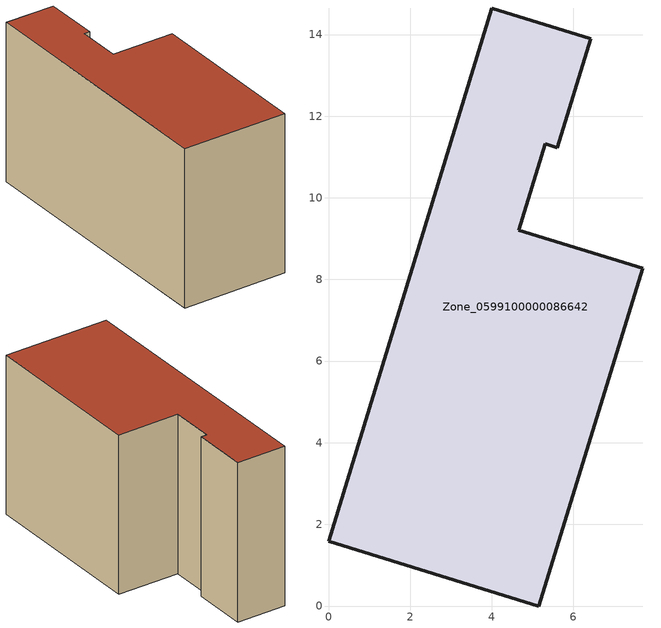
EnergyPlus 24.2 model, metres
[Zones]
Zone_0599100000086642
 floor ground (C_G): 0,1.58 4,14.65 6.42,13.9 5.6,11.23 5.31,11.32 4.66,9.2 7.7,8.27 5.15,0 z0
 wall outside (C_F): 4,14.65 0,1.58 5.15,0 7.7,8.27 4.66,9.2 5.31,11.32 5.6,11.23 6.42,13.9 4,14.65 z0:8.1
 roof outside (C_R): 5.6,11.23 6.42,13.9 4,14.65 0,1.58 5.15,0 7.7,8.27 4.66,9.2 5.31,11.32 z8.1
[BUILDING]
Pand.0599100000086642: North Axis=0; Terrain=City; Loads Convergence Tolerance Value=0.04; Temperature Convergence Tolerance Value=0.4; Solar Distribution=FullExterior; Maximum Number of Warmup Days=25; Minimum Number of Warmup Days=1
[Site:Location]
Rotterdam.The.Hague.AP_ZH_NLD Design_Conditions: Latitude=51.96; Longitude=4.45; Time Zone=1; Elevation=-4.5
[SITE:GROUNDTEMPERATURE:BUILDINGSURFACE]
18, 18, 18, 18, 18, 18, 18, 18, 18, 18, 18, 18
[MATERIAL] Thermal Absorptance=0.9; Solar Absorptance=0.7; Visible Absorptance=0.7
Name | Roughness | Thickness | Conductivity | Density | Specific Heat
G.TI.1975-1991 | MediumSmooth | 0.15 | 0.288461 | 540 | 1210
F.TI.1975-1991 | Rough | 0.3 | 0.230769 | 1920 | 840
R.TI.1975-1991 | MediumRough | 0.2 | 0.153846 | 1500 | 1000
[CONSTRUCTION]
C_G: G.TI.1975-1991
C_F: F.TI.1975-1991
C_R: R.TI.1975-1991
[ZONE]
Zone_0599100000086642: Type=1; Multiplier=1; Ceiling Height=Autocalculate; Volume=Autocalculate; Floor Area=autocalculate; Part of Total Floor Area=Yes
[ZONEINFILTRATION:DESIGNFLOWRATE]
Infil_Zone_0599100000086642: Zone or ZoneList or Space or SpaceList=Zone_0599100000086642; Schedule=AlwaysOn; Design Flow Rate Calculation Method=Flow/Area; Flow Rate per Floor Area=0.003; Constant Term Coefficient=1; Temperature Term Coefficient=0; Velocity Term Coefficient=0; Velocity Squared Term Coefficient=0
[HVACTEMPLATE:ZONE:IDEALLOADSAIRSYSTEM]
Zone_0599100000086642: Maximum Heating Supply Air Temperature=50; Minimum Cooling Supply Air Temperature=13; Maximum Heating Supply Air Humidity Ratio=0.0156; Minimum Cooling Supply Air Humidity Ratio=0.0077; Heating Limit=NoLimit; Cooling Limit=NoLimit; Dehumidification Control Type=ConstantSensibleHeatRatio; Cooling Sensible Heat Ratio=0.7; Dehumidification Setpoint=60; Humidification Control Type=None; Humidification Setpoint=30; Outdoor Air Method=None; Outdoor Air Flow Rate per Person=0.00944; Outdoor Air Flow Rate per Zone Floor Area=0; Outdoor Air Flow Rate per Zone=0; Demand Controlled Ventilation Type=None; Outdoor Air Economizer Type=NoEconomizer; Heat Recovery Type=None; Sensible Heat Recovery Effectiveness=0.7; Latent Heat Recovery Effectiveness=0.65
[ZONECONTROL:THERMOSTAT]
ThermostatControl_Zone_0599100000086642: Zone or ZoneList=Zone_0599100000086642; Control Type Schedule=DualSetpointControlType; Control 1=Thermostat_Zone_0599100000086642; Temperature Difference Between Cutout And Setpoint=0
[THERMOSTATSETPOINT:DUALSETPOINT]
Thermostat_Zone_0599100000086642: Heating Setpoint Temperature Schedule=HeatingSetpoint_Zone_0599100000086642; Cooling Setpoint Temperature Schedule=CoolingSetpoint_Zone_0599100000086642
[SCHEDULE:COMPACT]
HeatingSetpoint_Zone_0599100000086642: Through: 12/31, For: AllDays, Until: 24:00, 21
CoolingSetpoint_Zone_0599100000086642: Through: 12/31, For: AllDays, Until: 24:00, 24
DualSetpointControlType: Through: 12/31, For: AllDays, Until: 24:00, 4
AlwaysOn: Through: 12/31, For: AllDays, Until: 24:00, 1
